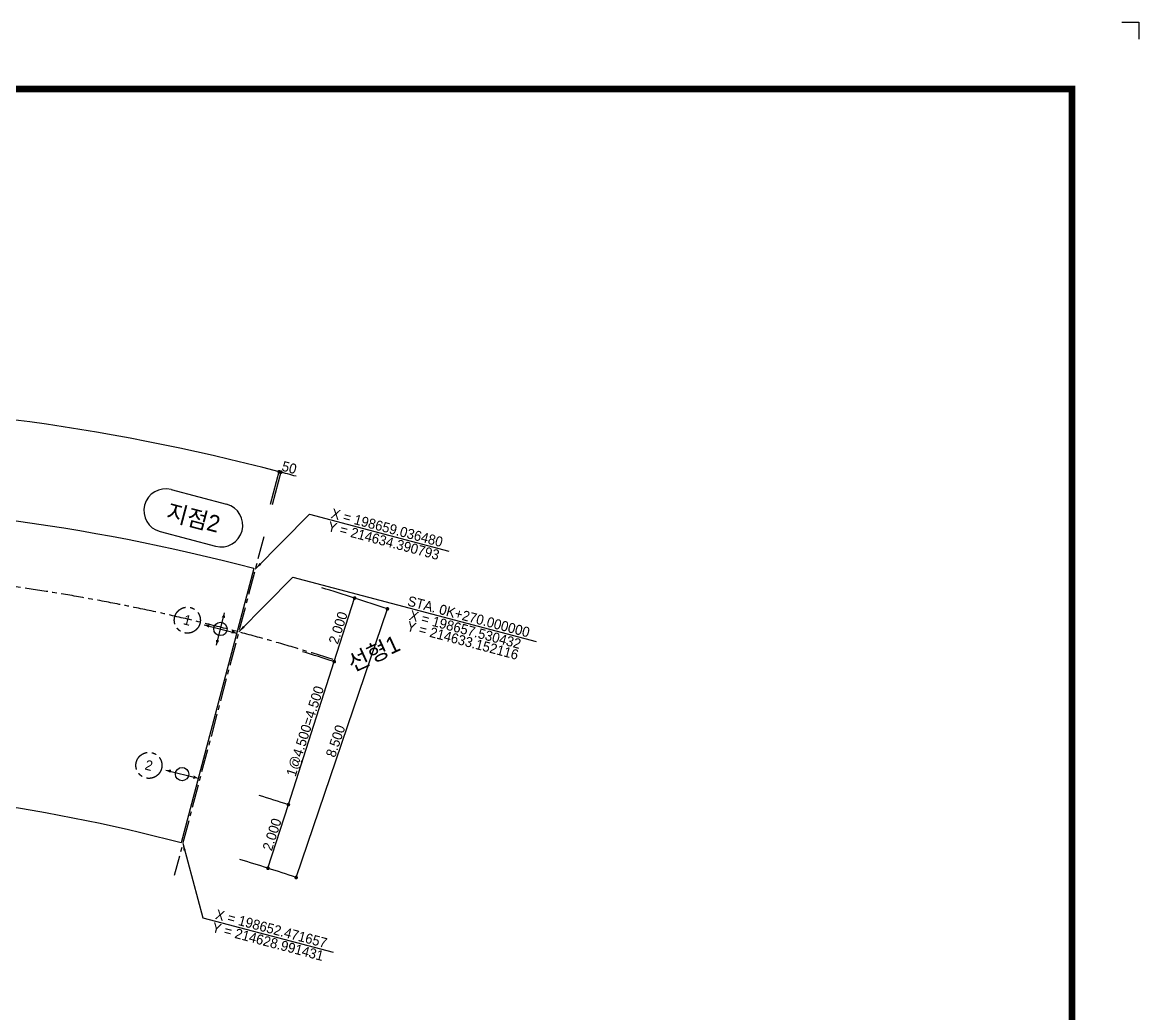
# Model space of a CAD drawing. Header units: feet. Extents: x 0 to 84100, y 0 to 59400.
# Drawn here: x 50651 to 84100, y 29700 to 59400 of the extents above; entities that cross this region are included whole.
import ezdxf
from ezdxf.enums import TextEntityAlignment as Align

# ---------------------------------------------------------------- set-up
doc = ezdxf.new("R2010")
doc.units = ezdxf.units.FT
doc.header["$LTSCALE"] = 550
doc.header["$MEASUREMENT"] = 0
doc.linetypes.add('A-CENTR01', pattern=[2, 1.25, -0.25, 0.25, -0.25])
for name, color, linetype in [('CS-CNTL', 1, 'A-CENTR01'), ('CS-CONC-LEAN', 3, 'CONTINUOUS'), ('CS-CONC-MAJR', 4, 'CONTINUOUS'), ('CS-CONC-REFR', 4, 'A-CENTR01'), ('CS-DIML', 1, 'CONTINUOUS'), ('CS-DIMT', 3, 'CONTINUOUS'), ('CX-BORD-LIN1', 4, 'CONTINUOUS'), ('CX-BORD-LIN2', 3, 'CONTINUOUS'), ('CX-BORD-TEX2', 7, 'CONTINUOUS'), ('CX-BORD-TEX3', 6, 'CONTINUOUS'), ('CX-MISC', 2, 'CONTINUOUS'), ('CZ-TEX2', 3, 'CONTINUOUS')]:
    doc.layers.add(name, color=color, linetype=linetype)
doc.styles.add('A_STANDARD', font='')
doc.styles.add('TB_TEXT', font='')
doc.styles.add('TB_WBTXT', font='')
doc.styles.add('TB_WMTXT', font='')
doc.styles.get('A_STANDARD').set_extended_font_data('Dotum')
doc.styles.get('TB_TEXT').set_extended_font_data('DotumChe')
doc.styles.get('TB_WBTXT').set_extended_font_data('Dotum')
doc.styles.get('TB_WMTXT').set_extended_font_data('DotumChe')

# ---------------------------------------------------------------- blocks, each defined once
blk = doc.blocks.new('CXBLKA1-KHCA')
at = {"layer": 'CX-BORD-LIN1', "const_width": 2}
blk.add_lwpolyline([(796, 0), (0, 0), (0, 554), (796, 554)], close=True, dxfattribs=at)
at = {"layer": 'CX-MISC'}
blk.add_line((811, 574), (816, 574), dxfattribs=at)
blk.add_lwpolyline([(811, 574), (816, 574), (816, 569)], dxfattribs=at)
at = {"layer": 'CX-BORD-LIN1', "style": 'TB_TEXT'}
for tag, height, p in [('TR_RNUM5', 3, (285.11, 32.64)), ('TR_RDAT5', 3.5, (317.5, 33)), ('TR_DGN5', 3.5, (451.12, 33)), ('TR_CHK5', 3.5, (491.12, 33)), ('TR_APP5', 3.5, (531.12, 33)), ('TR_RNUM4', 3, (285.11, 26.64)), ('TR_RDAT4', 3.5, (317.5, 27)), ('TR_DGN4', 3.5, (451.12, 27)), ('TR_CHK4', 3.5, (491.12, 27)), ('TR_APP4', 3.5, (531.12, 27)), ('TR_RNUM3', 3, (285.11, 20.64)), ('TR_RDAT3', 3.5, (317.5, 21)), ('TR_DGN3', 3.5, (451.12, 21)), ('TR_CHK3', 3.5, (491.12, 21)), ('TR_APP3', 3.5, (531.12, 21)), ('TR_RDAT2', 3.5, (317.5, 15)), ('TR_DGN2', 3.5, (451.12, 15)), ('TR_CHK2', 3.5, (491.12, 15)), ('TR_APP2', 3.5, (531.12, 15)), ('TR_RNUM2', 3, (285.11, 14.64)), ('TR_RNUM1', 3, (285.11, 8.64)), ('TR_RDAT1', 3.5, (317.5, 9)), ('TR_DGN1', 3.5, (451.12, 9)), ('TR_CHK1', 3.5, (491.12, 9)), ('TR_APP1', 3.5, (531.12, 9))]:
    blk.add_attdef(tag, text='', height=height, dxfattribs=at).set_placement(p, align=Align.MIDDLE_CENTER)
for tag, p in [('TR_RCON5', (342.3, 33)), ('TR_RCON4', (342.3, 27)), ('TR_RCON3', (342.3, 21)), ('TR_RCON2', (342.3, 15)), ('TR_RCON1', (342.3, 9))]:
    blk.add_attdef(tag, text='', height=3.5, dxfattribs=at).set_placement(p, align=Align.MIDDLE_LEFT)
at = {"layer": 'CX-BORD-LIN2', "style": 'TB_TEXT'}
blk.add_attdef('TD_VERSION', text='', height=3, rotation=90, dxfattribs=at).set_placement((800.5, 48.01), align=Align.MIDDLE_CENTER)
at = {"layer": 'CX-BORD-TEX2', "style": 'TB_WMTXT'}
for tag, height, p in [('TB_CNAME', 5, (15.34, 531.83)), ('TB_CSCOP', 4, (16.63, 523.83))]:
    blk.add_attdef(tag, text='', height=height, dxfattribs=at).set_placement(p, align=Align.BOTTOM_LEFT)
at = {"layer": 'CX-BORD-TEX2', "style": 'TB_WBTXT'}
for tag, height, p in [('TB_MTITIL', 10, (398, 533.33)), ('TB_STITL', 7, (398, 518.33))]:
    blk.add_attdef(tag, text='', height=height, dxfattribs=at).set_placement(p, align=Align.MIDDLE_CENTER)
at = {"layer": 'CX-BORD-TEX3', "style": 'TB_TEXT'}
for tag, height, p in [('TD_LNDST', 4.5, (215, 31.5)), ('TD_DSECT', 4.5, (605.5, 31.5)), ('TD_DDIST', 4.5, (654.5, 31.5)), ('TD_DNAME_TOP', 4.5, (755, 27.96)), ('TD_CSECT', 4.5, (605.5, 22.5)), ('TD_CDIST', 4.5, (654.5, 22.5)), ('TD_DNAME_MAIN', 4.5, (755, 21.47)), ('TD_DNAME_BOT', 3, (755, 15.25)), ('TD_CCOMP', 4.5, (215, 13.59)), ('TD_HSCAL', 4.5, (620.88, 13.75)), ('TD_VSCAL', 4.5, (656.86, 13.75)), ('TD_FIELD', 4.5, (180, 5.13)), ('TD_CSTEP', 4.5, (250.74, 5.13)), ('TD_DWGCODE', 4.5, (637, 4.79)), ('TD_DWGNO', 4.5, (755, 5))]:
    blk.add_attdef(tag, text='', height=height, dxfattribs=at).set_placement(p, align=Align.MIDDLE_CENTER)
for tag, height, width, p in [('TD_DCOMP', 4.5, 0.95, (215, 22.59)), ('TD_CNAME', 5, 0.78, (65, 7.6))]:
    blk.add_attdef(tag, text='', height=height, dxfattribs=dict(at, width=width)).set_placement(p, align=Align.MIDDLE_CENTER)
blk = doc.blocks.new('CZDIMD1-2')
at = {"layer": 'CS-DIML', "const_width": 0.5}
blk.add_lwpolyline([(0.25, 0, 1), (-0.25, 0, 1)], format="xyb", close=True, dxfattribs=at)

msp = doc.modelspace()

# ---------------------------------------------------------------- linework, layer by layer
at = {"layer": 'CS-CNTL'}
msp.add_line((57888, 43988), (55203, 33838), dxfattribs=at)
msp.add_arc((42300, -14935), 58000, 72.26794, 105.32672, dxfattribs=at)
at = {"layer": 'CS-CONC-LEAN'}
for p, q in [((56465, 40742), (56712, 41711)), ((56104, 41350), (57073, 41103)), ((54953, 36999), (55922, 36753))]:
    msp.add_line(p, q, dxfattribs=at)
for centre in [(56588, 41226), (55437, 36876)]:
    msp.add_circle(centre, 200, dxfattribs=at)
for points in [[(56712, 41711), (56626, 41578), (56712, 41711), (56723, 41553)], [(56104, 41350), (56237, 41264), (56104, 41350), (56262, 41361)], [(57073, 41103), (56915, 41092), (57073, 41103), (56940, 41188)], [(56465, 40742), (56454, 40899), (56465, 40742), (56551, 40875)], [(54953, 36999), (55086, 36913), (54953, 36999), (55110, 37010)], [(55922, 36753), (55764, 36741), (55922, 36753), (55789, 36838)]]:
    msp.add_solid(points, dxfattribs=at)
at = {"layer": 'CS-CONC-MAJR'}
msp.add_line((57584, 43034), (55410, 34817), dxfattribs=at)
for radius, start, end in [(59950, 75.22991, 104.7892), (51450, 75.2378, 104.7845)]:
    msp.add_arc((42300, -14935), radius, start, end, dxfattribs=at)
at = {"layer": 'CS-CONC-REFR'}
for centre in [(55595, 41489), (54444, 37139)]:
    msp.add_circle(centre, 390, dxfattribs=at)
at = {"layer": 'CS-DIML'}
for p, q in [((58092, 44969), (58360, 45984)), ((58144, 44955), (58412, 45970)), ((57632, 43022), (59260, 44660)), ((59259, 44660), (63433, 43556)), ((57134, 41137), (58761, 42775)), ((58761, 42775), (66047, 40848)), ((59997, 40247), (60608, 42151)), ((58855, 33779), (61590, 41827)), ((58623, 35962), (59997, 40247)), ((58012, 34058), (58623, 35962)), ((55458, 34804), (56063, 32576)), ((56063, 32576), (59965, 31544))]:
    msp.add_line(p, q, dxfattribs=at)
for radius, start, end in [(62950, 75.23152, 104.78824), (62950, 74.75616, 75.23152), (59950, 72.21855, 73.20641), (59950, 71.23069, 72.21855), (57950, 72.21855, 73.20641), (53450, 72.2186, 73.2064), (51450, 72.2186, 73.2064), (51450, 71.2307, 72.2186)]:
    msp.add_arc((42300, -14935), radius, start, end, dxfattribs=at)
for points in [[(57632, 43022), (57813, 43152), (57632, 43022), (57761, 43204)], [(57134, 41137), (57315, 41267), (57134, 41137), (57263, 41318)], [(55458, 34804), (55481, 34582), (55458, 34804), (55551, 34602)]]:
    msp.add_solid(points, dxfattribs=at)
at = {"layer": 'CZ-TEX2'}
for p, q in [((55110, 45402), (56773, 44962)), ((54778, 44145), (56441, 43705))]:
    msp.add_line(p, q, dxfattribs=at)
for centre, start, end in [((54944, 44773), 75.1821, 255.1821), ((56607, 44333), 255.1821, 75.1821)]:
    msp.add_arc(centre, 650, start, end, dxfattribs=at)

# ---------------------------------------------------------------- block references
at = {"layer": 'CS-DIML', "xscale": 109.999999999996, "yscale": 109.999999999996, "zscale": 109.999999999996, "rotation": 24.61835400000047}
for p in [(58347, 45936), (58347, 45936), (58399, 45922), (60608, 42151), (61590, 41827), (59997, 40247), (59997, 40247), (58623, 35962), (58623, 35962), (58012, 34058), (58855, 33779)]:
    msp.add_blockref('CZDIMD1-2', p, dxfattribs=at)
at = {"layer": 'CX-MISC', "xscale": 100, "yscale": 100, "zscale": 100}
msp.add_blockref('CXBLKA1-KHCA', (2500, 2000), dxfattribs=at)

# ---------------------------------------------------------------- texts
at = {"layer": 'CS-CONC-REFR', "style": 'A_STANDARD'}
for s, p in [('1', (55557, 41344)), ('2', (54406, 36994))]:
    msp.add_text(s, height=300, rotation=345.1821, dxfattribs=at).set_placement(p, align=Align.CENTER)
at = {"layer": 'CS-DIMT', "style": 'A_STANDARD'}
for s, rotation, p in [('50', 344.9938, (58612, 45917)), ('2.000', 432.2186, (60254, 41215)), ('1@4.500=4.500', 432.2186, (59265, 38119)), ('8.500', 431.2307, (60177, 37819)), ('2.000', 432.2186, (58275, 35024))]:
    msp.add_text(s, height=300, rotation=rotation, dxfattribs=at).set_placement(p, align=Align.CENTER)
for s, p in [('X = 198659.036480', (61579, 44260)), ('Y = 214634.390793', (61477, 43873)), ('STA. 0K+270.000000', (64025, 41596)), ('X = 198657.530432', (63922, 41209)), ('Y = 214633.152116', (63847, 40882)), ('X = 198652.471657', (58112, 32247)), ('Y = 214628.991431', (58009, 31860))]:
    msp.add_text(s, height=300, rotation=345.1864, dxfattribs=at).set_placement(p, align=Align.MIDDLE_CENTER)
at = {"layer": 'CZ-TEX2', "style": 'A_STANDARD'}
msp.add_text('지점2', height=500, rotation=345.1821, dxfattribs=at).set_placement((55712, 44312), align=Align.CENTER)
msp.add_text('선형1', height=500, rotation=24.6184, dxfattribs=at).set_placement((60545, 39928))

doc.saveas('drawing.dxf')
